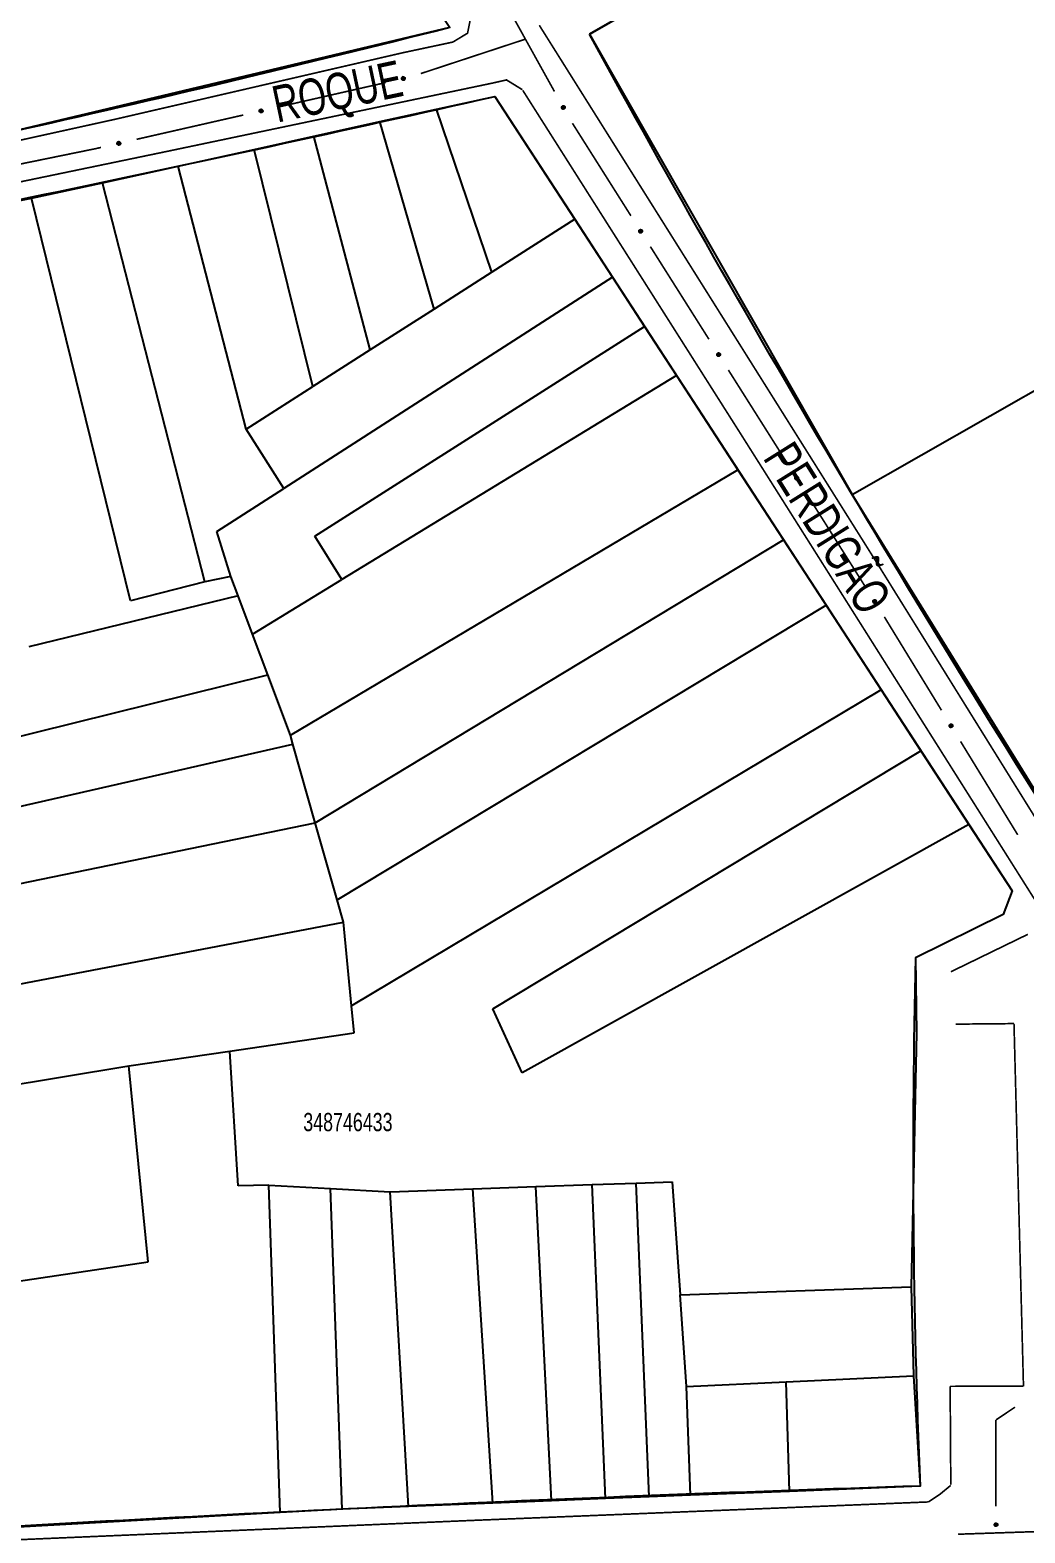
# Model space of a CAD drawing. Extents: x 199219 to 200475, y 4837288 to 4839440.
# Drawn here: x 199611 to 199720.1, y 4838860.8 to 4839025.5 of the extents above; entities that cross this region are included whole.
import ezdxf

# ---------------------------------------------------------------- set-up
doc = ezdxf.new("R2010")
doc.units = 0
doc.header["$LTSCALE"] = 3
doc.header["$MEASUREMENT"] = 0
for name, color, linetype in [('CD_MALHA_LOTES', 40, 'CONTINUOUS'), ('CD_TXT_QUADRA', 7, 'CONTINUOUS'), ('RU-QUADRAS', 210, 'CONTINUOUS'), ('SV-EIXO-RUA-PAV', 20, 'CONTINUOUS'), ('SV-RUA-PAVIM-S-GUIA-C-GUIA', 7, 'CONTINUOUS'), ('SV-TXT-RUA-PAV-S-GUIA-C-GUIA', 7, 'CONTINUOUS')]:
    doc.layers.add(name, color=color, linetype=linetype)
doc.styles.add('ARIAL', font='ARIAL.TTF')

msp = doc.modelspace()

# ---------------------------------------------------------------- linework, layer by layer
at = {"layer": 'CD_MALHA_LOTES'}
for p, q in [((199718.84, 4839051.63), (199672.35, 4839025.08)), ((199657.04, 4839025.79), (199607.52, 4839014.02)), ((199672.35, 4839025.08), (199701.17, 4838974.61)), ((199655.6, 4839016.84), (199662, 4839018.25)), ((199662, 4839018.25), (199670.76, 4839004.78)), ((199649.39, 4839015.48), (199655.6, 4839016.84)), ((199661.67, 4838998.98), (199655.6, 4839016.84)), ((199642.14, 4839013.88), (199649.39, 4839015.48)), ((199655.33, 4838994.93), (199649.39, 4839015.48)), ((199627.26, 4839010.61), (199635.59, 4839012.44)), ((199635.59, 4839012.44), (199642.14, 4839013.88)), ((199642.02, 4838986.44), (199635.59, 4839012.44)), ((199648.32, 4838990.46), (199642.14, 4839013.88)), ((199618.98, 4839008.79), (199627.26, 4839010.61)), ((199634.72, 4838981.79), (199627.26, 4839010.61)), ((199611.17, 4839007.08), (199618.98, 4839008.79)), ((199630.17, 4838965.05), (199618.98, 4839008.79)), ((199596.2, 4839004.16), (199611.17, 4839007.08)), ((199622.02, 4838962.98), (199611.17, 4839007.08)), ((199670.76, 4839004.78), (199661.67, 4838998.98)), ((199670.76, 4839004.78), (199674.88, 4838998.45)), ((199701.17, 4838974.61), (199747.66, 4839001.16)), ((199674.88, 4838998.45), (199638.84, 4838975.27)), ((199661.67, 4838998.98), (199655.33, 4838994.93)), ((199674.88, 4838998.45), (199678.4, 4838993.04)), ((199655.33, 4838994.93), (199648.32, 4838990.46)), ((199642.26, 4838970.06), (199678.4, 4838993.04)), ((199678.4, 4838993.04), (199681.9, 4838987.65)), ((199648.32, 4838990.46), (199642.02, 4838986.44)), ((199681.9, 4838987.65), (199645.2, 4838965.29)), ((199681.9, 4838987.65), (199688.63, 4838977.31)), ((199634.72, 4838981.79), (199642.02, 4838986.44)), ((199638.84, 4838975.27), (199634.72, 4838981.79)), ((199639.58, 4838948.24), (199688.63, 4838977.31)), ((199688.63, 4838977.31), (199693.62, 4838969.65)), ((199631.52, 4838970.56), (199638.84, 4838975.27)), ((199729.49, 4838928.76), (199701.17, 4838974.61)), ((199633.04, 4838965.65), (199631.52, 4838970.56)), ((199645.2, 4838965.29), (199642.26, 4838970.06)), ((199642.3, 4838938.64), (199693.62, 4838969.65)), ((199693.62, 4838969.65), (199698.3, 4838962.48)), ((199630.17, 4838965.05), (199622.02, 4838962.98)), ((199633.04, 4838965.65), (199630.17, 4838965.05)), ((199633.84, 4838963.53), (199633.04, 4838965.65)), ((199635.41, 4838959.33), (199645.2, 4838965.29)), ((199633.84, 4838963.53), (199610.87, 4838957.91)), ((199635.41, 4838959.33), (199633.84, 4838963.53)), ((199644.69, 4838930.19), (199698.3, 4838962.48)), ((199698.3, 4838962.48), (199704.34, 4838953.22)), ((199637.1, 4838954.85), (199635.41, 4838959.33)), ((199575.67, 4838939.63), (199637.1, 4838954.85)), ((199639.58, 4838948.24), (199637.1, 4838954.85)), ((199704.34, 4838953.22), (199646.28, 4838918.59)), ((199704.34, 4838953.22), (199708.71, 4838946.52)), ((199639.85, 4838947.27), (199639.58, 4838948.24)), ((199577.11, 4838932.99), (199639.85, 4838947.27)), ((199642.3, 4838938.64), (199639.85, 4838947.27)), ((199661.77, 4838918.26), (199708.71, 4838946.52)), ((199708.71, 4838946.52), (199713.96, 4838938.46)), ((199578.72, 4838925.56), (199642.3, 4838938.64)), ((199644.69, 4838930.19), (199642.3, 4838938.64)), ((199713.96, 4838938.46), (199664.99, 4838911.23)), ((199713.96, 4838938.46), (199718.71, 4838931.19)), ((199645.38, 4838927.74), (199644.69, 4838930.19)), ((199718.71, 4838931.19), (199717.71, 4838928.6)), ((199717.71, 4838928.6), (199708.12, 4838923.85)), ((199580.41, 4838915.39), (199645.38, 4838927.74)), ((199646.28, 4838918.59), (199645.38, 4838927.74)), ((199708.12, 4838923.85), (199708.21, 4838915.6)), ((199646.56, 4838915.63), (199646.28, 4838918.59)), ((199664.99, 4838911.23), (199661.77, 4838918.26)), ((199632.94, 4838913.63), (199646.56, 4838915.63)), ((199708.21, 4838915.6), (199707.64, 4838887.8)), ((199621.87, 4838912), (199632.94, 4838913.63)), ((199633.83, 4838898.87), (199632.94, 4838913.63)), ((199581.93, 4838905.45), (199621.87, 4838912)), ((199623.96, 4838890.54), (199621.87, 4838912)), ((199637.21, 4838898.95), (199633.83, 4838898.87)), ((199638.45, 4838863.07), (199637.21, 4838898.95)), ((199637.21, 4838898.95), (199643.95, 4838898.57)), ((199659.58, 4838898.52), (199666.48, 4838898.77)), ((199666.48, 4838898.77), (199672.66, 4838898.99)), ((199668.18, 4838864.34), (199666.48, 4838898.77)), ((199672.66, 4838898.99), (199677.48, 4838899.17)), ((199674.13, 4838864.58), (199672.66, 4838898.99)), ((199677.48, 4838899.17), (199681.42, 4838899.31)), ((199678.92, 4838864.77), (199677.48, 4838899.17)), ((199681.42, 4838899.31), (199682.3, 4838886.9)), ((199645.26, 4838863.43), (199643.95, 4838898.57)), ((199643.95, 4838898.57), (199650.51, 4838898.2)), ((199650.51, 4838898.2), (199659.58, 4838898.52)), ((199652.51, 4838863.72), (199650.51, 4838898.2)), ((199661.78, 4838864.09), (199659.58, 4838898.52)), ((199608.05, 4838888.16), (199623.96, 4838890.54)), ((199682.3, 4838886.9), (199707.64, 4838887.8)), ((199707.64, 4838887.8), (199707.88, 4838878.05)), ((199683.01, 4838876.86), (199682.3, 4838886.9)), ((199683.01, 4838876.86), (199693.92, 4838877.38)), ((199693.92, 4838877.38), (199707.88, 4838878.05)), ((199694.29, 4838865.38), (199693.92, 4838877.38)), ((199707.88, 4838878.05), (199708.62, 4838865.96)), ((199683.44, 4838864.95), (199683.01, 4838876.86)), ((199708.62, 4838865.96), (199694.29, 4838865.38)), ((199661.78, 4838864.09), (199652.51, 4838863.72)), ((199668.18, 4838864.34), (199661.78, 4838864.09)), ((199674.13, 4838864.58), (199668.18, 4838864.34)), ((199678.92, 4838864.77), (199674.13, 4838864.58)), ((199683.44, 4838864.95), (199678.92, 4838864.77)), ((199694.29, 4838865.38), (199683.44, 4838864.95)), ((199638.45, 4838863.07), (199609.06, 4838861.43)), ((199645.26, 4838863.43), (199638.45, 4838863.07)), ((199652.51, 4838863.72), (199645.26, 4838863.43))]:
    msp.add_line(p, q, dxfattribs=at)
at = {"layer": 'RU-QUADRAS', "color": 6, "linetype": 'Continuous'}
for points in [[(199540.83, 4839092.79), (199583.77, 4839135.66), (199657.04, 4839025.79, -0.0140382942), (199560.26, 4839004.18)], [(199672.35, 4839025.08), (199718.84, 4839051.63, 0.0107983285), (199784.97, 4838938.98), (199744.28, 4838914.41), (199729.49, 4838928.76, -0.0172321666)], [(199563.07, 4838997.71, 0.0093331344), (199662, 4839018.25), (199718.71, 4838931.19), (199717.71, 4838928.6), (199708.12, 4838923.85, 0.0169523893), (199708.62, 4838865.96, 0.0077709375), (199587.07, 4838860.2), (199581.93, 4838905.45), (199578.72, 4838925.56)]]:
    msp.add_lwpolyline(points, format="xyb", close=True, dxfattribs=at)
at = {"layer": 'SV-EIXO-RUA-PAV', "const_width": 0.18}
for points in [[(199662.696135, 4839029.274952), (199668.521871, 4839018.783966)], [(199665.27, 4839024.5), (199653.871283, 4839020.749101)], [(199649.999977, 4839019.757117), (199638.299348, 4839017.093421)], [(199634.399138, 4839016.205522), (199622.698509, 4839013.541827)], [(199670.491407, 4839015.303356), (199676.904934, 4839005.161035)], [(199618.21, 4839012.52), (199607.044013, 4839010.2387)], [(199618.798299, 4839012.653928), (199618.21, 4839012.52)], [(199679.042776, 4839001.780261), (199685.456302, 4838991.63794)], [(199687.594145, 4838988.257167), (199694.007671, 4838978.114846)], [(199696.145513, 4838974.734072), (199702.55904, 4838964.591751)], [(199704.694424, 4838961.209448), (199710.960469, 4838950.975353)], [(199713.04915, 4838947.563989), (199719.315195, 4838937.329894)], [(199719.02204, 4838874.607758), (199717.359065, 4838873.496672)], [(199717.359065, 4838873.496672), (199716.93, 4838873.21)], [(199716.93, 4838873.21), (199716.93, 4838863.72602)], [(199712.786773, 4838860.683295), (199724.780103, 4838861.08334)]]:
    msp.add_lwpolyline(points, dxfattribs=at)
at = {"layer": 'SV-EIXO-RUA-PAV'}
for points in [[(199652.114613, 4839020.125625), (199652.089158, 4839020.083863), (199652.058741, 4839020.053175), (199652.026005, 4839020.034882), (199651.992862, 4839020.02626), (199651.957962, 4839020.021259), (199651.921662, 4839020.023979), (199651.882043, 4839020.035922), (199651.83997, 4839020.061163), (199651.810582, 4839020.094388), (199651.790931, 4839020.125523), (199651.77995, 4839020.159565), (199651.775659, 4839020.19355), (199651.779732, 4839020.231163), (199651.792228, 4839020.271195), (199651.818632, 4839020.312886), (199651.848658, 4839020.342767), (199651.880787, 4839020.359629), (199651.91508, 4839020.370451), (199651.950772, 4839020.375131), (199651.986389, 4839020.372255), (199652.026672, 4839020.359601), (199652.067476, 4839020.332995), (199652.09762, 4839020.303388), (199652.114929, 4839020.271505), (199652.124824, 4839020.237503), (199652.130266, 4839020.202559), (199652.129051, 4839020.165956), (199652.114613, 4839020.125625)], [(199669.519312, 4839017.214522), (199669.566521, 4839017.201745), (199669.604483, 4839017.18111), (199669.631191, 4839017.154786), (199669.648727, 4839017.12537), (199669.663278, 4839017.093255), (199669.670804, 4839017.057641), (199669.670402, 4839017.016262), (199669.657917, 4839016.968814), (199669.634222, 4839016.931316), (199669.609816, 4839016.90375), (199669.580195, 4839016.883699), (199669.548761, 4839016.870086), (199669.511508, 4839016.863491), (199669.469579, 4839016.864308), (199669.422172, 4839016.878017), (199669.385094, 4839016.898503), (199669.359929, 4839016.924643), (199669.339959, 4839016.954549), (199669.325497, 4839016.987513), (199669.31831, 4839017.022516), (199669.319209, 4839017.064731), (199669.33336, 4839017.111342), (199669.353369, 4839017.148556), (199669.379149, 4839017.174081), (199669.409034, 4839017.193079), (199669.441067, 4839017.208064), (199669.476553, 4839017.217121), (199669.519312, 4839017.214522)], [(199636.513774, 4839016.574031), (199636.488319, 4839016.532269), (199636.457902, 4839016.501581), (199636.425166, 4839016.483288), (199636.392023, 4839016.474666), (199636.357123, 4839016.469664), (199636.320823, 4839016.472385), (199636.281204, 4839016.484328), (199636.239131, 4839016.509569), (199636.209743, 4839016.542794), (199636.190092, 4839016.573929), (199636.179111, 4839016.607971), (199636.17482, 4839016.641956), (199636.178893, 4839016.679569), (199636.191388, 4839016.719601), (199636.217793, 4839016.761292), (199636.247819, 4839016.791173), (199636.279948, 4839016.808035), (199636.314241, 4839016.818857), (199636.349933, 4839016.823537), (199636.38555, 4839016.820661), (199636.425833, 4839016.808007), (199636.466637, 4839016.781401), (199636.496781, 4839016.751794), (199636.51409, 4839016.71991), (199636.523985, 4839016.685908), (199636.529427, 4839016.650965), (199636.528212, 4839016.614362), (199636.513774, 4839016.574031)], [(199620.912935, 4839013.022437), (199620.88748, 4839012.980674), (199620.857063, 4839012.949987), (199620.824327, 4839012.931694), (199620.791184, 4839012.923072), (199620.756284, 4839012.91807), (199620.719984, 4839012.920791), (199620.680365, 4839012.932734), (199620.638292, 4839012.957975), (199620.608904, 4839012.9912), (199620.589253, 4839013.022335), (199620.578272, 4839013.056377), (199620.573981, 4839013.090362), (199620.578054, 4839013.127974), (199620.590549, 4839013.168007), (199620.616954, 4839013.209698), (199620.64698, 4839013.239579), (199620.679109, 4839013.256441), (199620.713402, 4839013.267263), (199620.749094, 4839013.271943), (199620.784711, 4839013.269067), (199620.824994, 4839013.256413), (199620.865798, 4839013.229807), (199620.895942, 4839013.200199), (199620.913251, 4839013.168316), (199620.923146, 4839013.134314), (199620.928588, 4839013.099371), (199620.927373, 4839013.062768), (199620.912935, 4839013.022437)], [(199677.990103, 4839003.65092), (199678.037963, 4839003.640851), (199678.077038, 4839003.62241), (199678.105202, 4839003.597649), (199678.124384, 4839003.569279), (199678.140739, 4839003.538045), (199678.150281, 4839003.502917), (199678.152235, 4839003.461583), (199678.142471, 4839003.413501), (199678.12095, 4839003.374714), (199678.098152, 4839003.345804), (199678.069721, 4839003.324099), (199678.039113, 4839003.308719), (199678.002295, 4839003.300014), (199677.960388, 4839003.298443), (199677.912277, 4839003.30943), (199677.874093, 4839003.327772), (199677.847481, 4839003.352437), (199677.825841, 4839003.381158), (199677.809526, 4839003.413245), (199677.800358, 4839003.447782), (199677.798852, 4839003.489979), (199677.810326, 4839003.537321), (199677.828185, 4839003.575613), (199677.85247, 4839003.602565), (199677.881225, 4839003.623233), (199677.912353, 4839003.640018), (199677.947266, 4839003.65108), (199677.990103, 4839003.65092)], [(199686.541471, 4838990.127825), (199686.589332, 4838990.117756), (199686.628407, 4838990.099315), (199686.65657, 4838990.074554), (199686.675752, 4838990.046185), (199686.692108, 4838990.014951), (199686.70165, 4838989.979822), (199686.703604, 4838989.938488), (199686.69384, 4838989.890406), (199686.672318, 4838989.851619), (199686.64952, 4838989.822709), (199686.62109, 4838989.801004), (199686.590481, 4838989.785624), (199686.553664, 4838989.776919), (199686.511756, 4838989.775348), (199686.463646, 4838989.786336), (199686.425462, 4838989.804677), (199686.39885, 4838989.829342), (199686.37721, 4838989.858063), (199686.360895, 4838989.89015), (199686.351727, 4838989.924687), (199686.350221, 4838989.966885), (199686.361695, 4838990.014226), (199686.379554, 4838990.052519), (199686.403839, 4838990.07947), (199686.432594, 4838990.100138), (199686.463722, 4838990.116923), (199686.498634, 4838990.127985), (199686.541471, 4838990.127825)], [(199695.09284, 4838976.60473), (199695.140701, 4838976.594661), (199695.179776, 4838976.57622), (199695.207939, 4838976.55146), (199695.227121, 4838976.52309), (199695.243476, 4838976.491856), (199695.253018, 4838976.456727), (199695.254972, 4838976.415393), (199695.245209, 4838976.367311), (199695.223687, 4838976.328524), (199695.200889, 4838976.299614), (199695.172458, 4838976.277909), (199695.14185, 4838976.262529), (199695.105033, 4838976.253824), (199695.063125, 4838976.252253), (199695.015015, 4838976.263241), (199694.976831, 4838976.281582), (199694.950218, 4838976.306248), (199694.928579, 4838976.334968), (199694.912263, 4838976.367055), (199694.903096, 4838976.401592), (199694.90159, 4838976.44379), (199694.913064, 4838976.491131), (199694.930922, 4838976.529424), (199694.955207, 4838976.556375), (199694.983963, 4838976.577043), (199695.01509, 4838976.593828), (199695.050003, 4838976.60489), (199695.09284, 4838976.60473)], [(199703.644209, 4838963.081635), (199703.692069, 4838963.071566), (199703.731144, 4838963.053126), (199703.759308, 4838963.028365), (199703.77849, 4838962.999995), (199703.794845, 4838962.968761), (199703.804387, 4838962.933633), (199703.806341, 4838962.892298), (199703.796577, 4838962.844216), (199703.775056, 4838962.80543), (199703.752258, 4838962.776519), (199703.723827, 4838962.754814), (199703.693219, 4838962.739434), (199703.656402, 4838962.73073), (199703.614494, 4838962.729158), (199703.566383, 4838962.740146), (199703.528199, 4838962.758488), (199703.501587, 4838962.783153), (199703.479947, 4838962.811873), (199703.463632, 4838962.843961), (199703.454464, 4838962.878497), (199703.452958, 4838962.920695), (199703.464433, 4838962.968036), (199703.482291, 4838963.006329), (199703.506576, 4838963.033281), (199703.535331, 4838963.053949), (199703.566459, 4838963.070734), (199703.601372, 4838963.081796), (199703.644209, 4838963.081635)], [(199712.023665, 4838949.449689), (199712.071375, 4838949.438928), (199712.110179, 4838949.419923), (199712.137981, 4838949.394757), (199712.156751, 4838949.366113), (199712.172652, 4838949.334645), (199712.181684, 4838949.299383), (199712.18304, 4838949.258024), (199712.172581, 4838949.210089), (199712.150501, 4838949.171618), (199712.127287, 4838949.143041), (199712.098545, 4838949.121749), (199712.067717, 4838949.106814), (199712.030777, 4838949.098643), (199711.988851, 4838949.097678), (199711.940905, 4838949.109361), (199711.902991, 4838949.128254), (199711.876738, 4838949.153302), (199711.855516, 4838949.182332), (199711.839667, 4838949.214653), (199711.831, 4838949.249318), (199711.830105, 4838949.291533), (199711.842263, 4838949.338703), (199711.860675, 4838949.376734), (199711.885347, 4838949.403331), (199711.914398, 4838949.423581), (199711.945766, 4838949.439913), (199711.980835, 4838949.450469), (199712.023665, 4838949.449689)], [(199717.040081, 4838861.869701), (199717.075151, 4838861.835611), (199717.098321, 4838861.799141), (199717.108891, 4838861.763161), (199717.109941, 4838861.728931), (199717.107071, 4838861.693791), (199717.096361, 4838861.659001), (199717.075921, 4838861.623021), (199717.041971, 4838861.587601), (199717.003051, 4838861.566321), (199716.968331, 4838861.554071), (199716.932701, 4838861.550921), (199716.898611, 4838861.554281), (199716.862841, 4838861.566601), (199716.826581, 4838861.587671), (199716.791791, 4838861.622671), (199716.769321, 4838861.658581), (199716.760011, 4838861.693651), (199716.757071, 4838861.729491), (199716.760431, 4838861.765331), (199716.771141, 4838861.799421), (199716.792421, 4838861.835891), (199716.827421, 4838861.869771), (199716.862981, 4838861.892591), (199716.897911, 4838861.902391), (199716.933261, 4838861.904491), (199716.968541, 4838861.902041), (199717.003961, 4838861.892731), (199717.040081, 4838861.869701)]]:
    msp.add_lwpolyline(points, close=True, dxfattribs=at)
for points in [[(199652.09762, 4839020.303388), (199651.775659, 4839020.19355)], [(199652.067476, 4839020.332995), (199651.779732, 4839020.231163)], [(199652.114929, 4839020.271505), (199651.77995, 4839020.159565)], [(199652.10272, 4839020.287426), (199651.780636, 4839020.177717)], [(199652.08021, 4839020.318686), (199651.782074, 4839020.214429)], [(199652.117248, 4839020.254348), (199651.786575, 4839020.145482)], [(199652.04367, 4839020.343954), (199651.788835, 4839020.252354)], [(199652.124824, 4839020.237503), (199651.790931, 4839020.125523)], [(199652.026672, 4839020.359601), (199651.792228, 4839020.271195)], [(199652.124095, 4839020.218122), (199651.806003, 4839020.109321)], [(199652.130266, 4839020.202559), (199651.810582, 4839020.094388)], [(199652.001689, 4839020.362386), (199651.812891, 4839020.294215)], [(199651.986389, 4839020.372255), (199651.818632, 4839020.312886)], [(199652.125015, 4839020.183345), (199651.829844, 4839020.078364)], [(199651.96449, 4839020.37211), (199651.839792, 4839020.329728)], [(199652.129051, 4839020.165956), (199651.83997, 4839020.061163)], [(199651.950772, 4839020.375131), (199651.848658, 4839020.342767)], [(199652.120613, 4839020.147357), (199651.864025, 4839020.051159)], [(199652.114613, 4839020.125625), (199651.882043, 4839020.035922)], [(199652.099823, 4839020.10344), (199651.90897, 4839020.032003)], [(199652.089158, 4839020.083863), (199651.921662, 4839020.023979)], [(199652.071894, 4839020.066295), (199651.948225, 4839020.025546)], [(199652.058741, 4839020.053175), (199651.957962, 4839020.021259)], [(199669.409034, 4839017.193079), (199669.609816, 4839016.90375)], [(199669.427847, 4839017.197792), (199669.621163, 4839016.922748)], [(199669.441067, 4839017.208064), (199669.634222, 4839016.931316)], [(199669.460983, 4839017.208389), (199669.64423, 4839016.954286)], [(199669.476553, 4839017.217121), (199669.657917, 4839016.968814)], [(199669.496768, 4839017.214214), (199669.660804, 4839016.994706)], [(199669.519312, 4839017.214522), (199669.670402, 4839017.016262)], [(199669.544744, 4839017.206518), (199669.666645, 4839017.043212)], [(199669.566521, 4839017.201745), (199669.670804, 4839017.057641)], [(199669.588212, 4839017.190075), (199669.661881, 4839017.082709)], [(199636.496781, 4839016.751794), (199636.17482, 4839016.641956)], [(199636.466637, 4839016.781401), (199636.178893, 4839016.679569)], [(199636.51409, 4839016.71991), (199636.179111, 4839016.607971)], [(199636.501881, 4839016.735832), (199636.179797, 4839016.626122)], [(199636.479371, 4839016.767092), (199636.181235, 4839016.662835)], [(199636.516409, 4839016.702753), (199636.185736, 4839016.593888)], [(199636.442831, 4839016.79236), (199636.187996, 4839016.700759)], [(199636.523985, 4839016.685908), (199636.190092, 4839016.573929)], [(199636.425833, 4839016.808007), (199636.191388, 4839016.719601)], [(199636.523256, 4839016.666528), (199636.205164, 4839016.557727)], [(199636.529427, 4839016.650965), (199636.209743, 4839016.542794)], [(199636.40085, 4839016.810792), (199636.212052, 4839016.742621)], [(199636.38555, 4839016.820661), (199636.217793, 4839016.761292)], [(199636.524176, 4839016.631751), (199636.229004, 4839016.526769)], [(199636.363651, 4839016.820516), (199636.238953, 4839016.778134)], [(199636.528212, 4839016.614362), (199636.239131, 4839016.509569)], [(199636.349933, 4839016.823537), (199636.247819, 4839016.791173)], [(199636.519774, 4839016.595763), (199636.263186, 4839016.499565)], [(199636.513774, 4839016.574031), (199636.281204, 4839016.484328)], [(199636.498984, 4839016.551846), (199636.308131, 4839016.480409)], [(199636.488319, 4839016.532269), (199636.320823, 4839016.472385)], [(199636.471055, 4839016.5147), (199636.347386, 4839016.473952)], [(199636.457902, 4839016.501581), (199636.357123, 4839016.469664)], [(199669.31831, 4839017.022516), (199669.422172, 4839016.878017)], [(199669.319209, 4839017.064731), (199669.469579, 4839016.864308)], [(199669.323513, 4839017.039964), (199669.441703, 4839016.87772)], [(199669.324566, 4839017.001529), (199669.40009, 4839016.893632)], [(199669.325497, 4839016.987513), (199669.385094, 4839016.898503)], [(199669.329486, 4839017.085422), (199669.488618, 4839016.866313)], [(199669.33336, 4839017.111342), (199669.511508, 4839016.863491)], [(199669.343542, 4839017.127565), (199669.526921, 4839016.870414)], [(199669.353369, 4839017.148556), (199669.548761, 4839016.870086)], [(199669.367272, 4839017.157911), (199669.562575, 4839016.879287)], [(199669.379149, 4839017.174081), (199669.580195, 4839016.883699)], [(199669.394976, 4839017.181099), (199669.591867, 4839016.893993)], [(199669.604483, 4839017.18111), (199669.663278, 4839017.093255)], [(199620.895942, 4839013.200199), (199620.573981, 4839013.090362)], [(199620.865798, 4839013.229807), (199620.578054, 4839013.127974)], [(199620.913251, 4839013.168316), (199620.578272, 4839013.056377)], [(199620.901042, 4839013.184237), (199620.578958, 4839013.074528)], [(199620.878532, 4839013.215498), (199620.580396, 4839013.111241)], [(199620.91557, 4839013.151159), (199620.584897, 4839013.042294)], [(199620.841992, 4839013.240766), (199620.587156, 4839013.149165)], [(199620.923146, 4839013.134314), (199620.589253, 4839013.022335)], [(199620.824994, 4839013.256413), (199620.590549, 4839013.168007)], [(199620.922417, 4839013.114933), (199620.604325, 4839013.006133)], [(199620.928588, 4839013.099371), (199620.608904, 4839012.9912)], [(199620.800011, 4839013.259198), (199620.611213, 4839013.191027)], [(199620.784711, 4839013.269067), (199620.616954, 4839013.209698)], [(199620.923337, 4839013.080157), (199620.628165, 4839012.975175)], [(199620.762811, 4839013.268922), (199620.638114, 4839013.226539)], [(199620.927373, 4839013.062768), (199620.638292, 4839012.957975)], [(199620.749094, 4839013.271943), (199620.64698, 4839013.239579)], [(199620.918935, 4839013.044169), (199620.662347, 4839012.947971)], [(199620.912935, 4839013.022437), (199620.680365, 4839012.932734)], [(199620.898145, 4839013.000252), (199620.707292, 4839012.928815)], [(199620.88748, 4839012.980674), (199620.719984, 4839012.920791)], [(199620.870216, 4839012.963106), (199620.746547, 4839012.922357)], [(199620.857063, 4839012.949987), (199620.756284, 4839012.91807)], [(199677.798852, 4839003.489979), (199677.960388, 4839003.298443)], [(199677.800358, 4839003.447782), (199677.912277, 4839003.30943)], [(199677.804559, 4839003.465498), (199677.931794, 4839003.310245)], [(199677.807799, 4839003.427185), (199677.889343, 4839003.323762)], [(199677.807934, 4839003.511222), (199677.979282, 4839003.301528)], [(199677.809526, 4839003.413245), (199677.874093, 4839003.327772)], [(199677.810326, 4839003.537321), (199678.002295, 4839003.300014)], [(199677.819569, 4839003.554097), (199678.01729, 4839003.307803)], [(199677.828185, 4839003.575613), (199678.039113, 4839003.308719)], [(199677.841532, 4839003.585745), (199678.05238, 4839003.318691)], [(199677.85247, 4839003.602565), (199678.069721, 4839003.324099)], [(199677.867871, 4839003.610473), (199678.080788, 4839003.335041)], [(199677.881225, 4839003.623233), (199678.098152, 4839003.345804)], [(199677.899739, 4839003.62901), (199678.108399, 4839003.365416)], [(199677.912353, 4839003.640018), (199678.12095, 4839003.374714)], [(199677.932218, 4839003.641476), (199678.129633, 4839003.398217)], [(199677.947266, 4839003.65108), (199678.142471, 4839003.413501)], [(199677.967613, 4839003.649328), (199678.14388, 4839003.439515)], [(199677.990103, 4839003.65092), (199678.152235, 4839003.461583)], [(199678.01595, 4839003.644376), (199678.146949, 4839003.488275)], [(199678.037963, 4839003.640851), (199678.150281, 4839003.502917)], [(199678.060283, 4839003.630435), (199678.139945, 4839003.527436)], [(199678.077038, 4839003.62241), (199678.140739, 4839003.538045)], [(199686.350221, 4838989.966885), (199686.511756, 4838989.775348)], [(199686.351727, 4838989.924687), (199686.463646, 4838989.786336)], [(199686.355928, 4838989.942403), (199686.483163, 4838989.78715)], [(199686.359167, 4838989.90409), (199686.440711, 4838989.800668)], [(199686.359303, 4838989.988127), (199686.530651, 4838989.778433)], [(199686.360895, 4838989.89015), (199686.425462, 4838989.804677)], [(199686.361695, 4838990.014226), (199686.553664, 4838989.776919)], [(199686.370938, 4838990.031002), (199686.568658, 4838989.784708)], [(199686.379554, 4838990.052519), (199686.590481, 4838989.785624)], [(199686.392901, 4838990.06265), (199686.603749, 4838989.795597)], [(199686.403839, 4838990.07947), (199686.62109, 4838989.801004)], [(199686.41924, 4838990.087378), (199686.632157, 4838989.811946)], [(199686.432594, 4838990.100138), (199686.64952, 4838989.822709)], [(199686.451108, 4838990.105915), (199686.659768, 4838989.842322)], [(199686.463722, 4838990.116923), (199686.672318, 4838989.851619)], [(199686.483587, 4838990.118381), (199686.681002, 4838989.875122)], [(199686.498634, 4838990.127985), (199686.69384, 4838989.890406)], [(199686.518982, 4838990.126233), (199686.695248, 4838989.91642)], [(199686.541471, 4838990.127825), (199686.703604, 4838989.938488)], [(199686.567318, 4838990.121281), (199686.698318, 4838989.96518)], [(199686.589332, 4838990.117756), (199686.70165, 4838989.979822)], [(199686.611652, 4838990.10734), (199686.691314, 4838990.004341)], [(199686.628407, 4838990.099315), (199686.692108, 4838990.014951)], [(199694.90159, 4838976.44379), (199695.063125, 4838976.252253)], [(199694.903096, 4838976.401592), (199695.015015, 4838976.263241)], [(199694.907297, 4838976.419308), (199695.034531, 4838976.264056)], [(199694.910536, 4838976.380995), (199694.99208, 4838976.277573)], [(199694.910672, 4838976.465033), (199695.082019, 4838976.255338)], [(199694.912263, 4838976.367055), (199694.976831, 4838976.281582)], [(199694.913064, 4838976.491131), (199695.105033, 4838976.253824)], [(199694.922306, 4838976.507908), (199695.120027, 4838976.261613)], [(199694.930922, 4838976.529424), (199695.14185, 4838976.262529)], [(199694.94427, 4838976.539555), (199695.155117, 4838976.272502)], [(199694.955207, 4838976.556375), (199695.172458, 4838976.277909)], [(199694.970609, 4838976.564283), (199695.183526, 4838976.288851)], [(199694.983963, 4838976.577043), (199695.200889, 4838976.299614)], [(199695.002477, 4838976.58282), (199695.211137, 4838976.319227)], [(199695.01509, 4838976.593828), (199695.223687, 4838976.328524)], [(199695.034955, 4838976.595286), (199695.232371, 4838976.352028)], [(199695.050003, 4838976.60489), (199695.245209, 4838976.367311)], [(199695.070351, 4838976.603139), (199695.246617, 4838976.393325)], [(199695.09284, 4838976.60473), (199695.254972, 4838976.415393)], [(199695.118687, 4838976.598186), (199695.249687, 4838976.442086)], [(199695.140701, 4838976.594661), (199695.253018, 4838976.456727)], [(199695.163021, 4838976.584245), (199695.242682, 4838976.481246)], [(199695.179776, 4838976.57622), (199695.243476, 4838976.491856)], [(199703.452958, 4838962.920695), (199703.614494, 4838962.729158)], [(199703.454464, 4838962.878497), (199703.566383, 4838962.740146)], [(199703.458665, 4838962.896213), (199703.5859, 4838962.740961)], [(199703.461905, 4838962.857901), (199703.543449, 4838962.754478)], [(199703.462041, 4838962.941938), (199703.633388, 4838962.732243)], [(199703.463632, 4838962.843961), (199703.528199, 4838962.758488)], [(199703.464433, 4838962.968036), (199703.656402, 4838962.73073)], [(199703.473675, 4838962.984813), (199703.671396, 4838962.738519)], [(199703.482291, 4838963.006329), (199703.693219, 4838962.739434)], [(199703.495638, 4838963.01646), (199703.706486, 4838962.749407)], [(199703.506576, 4838963.033281), (199703.723827, 4838962.754814)], [(199703.521977, 4838963.041188), (199703.734894, 4838962.765757)], [(199703.535331, 4838963.053949), (199703.752258, 4838962.776519)], [(199703.553845, 4838963.059726), (199703.762505, 4838962.796132)], [(199703.566459, 4838963.070734), (199703.775056, 4838962.80543)], [(199703.586324, 4838963.072191), (199703.783739, 4838962.828933)], [(199703.601372, 4838963.081796), (199703.796577, 4838962.844216)], [(199703.62172, 4838963.080044), (199703.797986, 4838962.870231)], [(199703.644209, 4838963.081635), (199703.806341, 4838962.892298)], [(199703.670056, 4838963.075091), (199703.801056, 4838962.918991)], [(199703.692069, 4838963.071566), (199703.804387, 4838962.933633)], [(199703.71439, 4838963.06115), (199703.794051, 4838962.958152)], [(199703.731144, 4838963.053126), (199703.794845, 4838962.968761)], [(199711.830105, 4838949.291533), (199711.988851, 4838949.097678)], [(199711.831, 4838949.249318), (199711.940905, 4838949.109361)], [(199711.835457, 4838949.266972), (199711.960431, 4838949.109894)], [(199711.838142, 4838949.228616), (199711.91818, 4838949.124024)], [(199711.839494, 4838949.312642), (199712.007788, 4838949.10049)], [(199711.839667, 4838949.214653), (199711.902991, 4838949.128254)], [(199711.842263, 4838949.338703), (199712.030777, 4838949.098643)], [(199711.851748, 4838949.355345), (199712.045883, 4838949.106214)], [(199711.860675, 4838949.376734), (199712.067717, 4838949.106814)], [(199711.874167, 4838949.386671), (199712.081127, 4838949.116593)], [(199711.885347, 4838949.403331), (199712.098545, 4838949.121749)], [(199711.900861, 4838949.411015), (199712.109769, 4838949.13253)], [(199711.914398, 4838949.423581), (199712.127287, 4838949.143041)], [(199711.932994, 4838949.429089), (199712.137817, 4838949.162503)], [(199711.945766, 4838949.439913), (199712.150501, 4838949.171618)], [(199711.96565, 4838949.441083), (199712.159523, 4838949.194993)], [(199711.980835, 4838949.450469), (199712.172581, 4838949.210089)], [(199712.001155, 4838949.448423), (199712.174366, 4838949.23608)], [(199712.023665, 4838949.449689), (199712.18304, 4838949.258024)], [(199712.049415, 4838949.442771), (199712.178141, 4838949.284791)], [(199712.071375, 4838949.438928), (199712.181684, 4838949.299383)], [(199712.093542, 4838949.42819), (199712.171704, 4838949.324049)], [(199712.110179, 4838949.419923), (199712.172652, 4838949.334645)], [(199716.760431, 4838861.765331), (199716.769321, 4838861.658581)], [(199716.766421, 4838861.778036), (199716.780066, 4838861.647042)], [(199716.771141, 4838861.799421), (199716.791791, 4838861.622671)], [(199716.78416, 4838861.812149), (199716.808721, 4838861.612929)], [(199716.792421, 4838861.835891), (199716.826581, 4838861.587671)], [(199716.81145, 4838861.848991), (199716.844199, 4838861.58018)], [(199716.827421, 4838861.869771), (199716.862841, 4838861.566601)], [(199716.844199, 4838861.879011), (199716.879676, 4838861.56517)], [(199716.862981, 4838861.892591), (199716.898611, 4838861.554281)], [(199716.879676, 4838861.89402), (199716.915154, 4838861.555619)], [(199716.897911, 4838861.902391), (199716.932701, 4838861.550921)], [(199716.915154, 4838861.900843), (199716.947903, 4838861.554254)], [(199716.933261, 4838861.904491), (199716.968331, 4838861.554071)], [(199716.951996, 4838861.899478), (199716.987474, 4838861.56517)], [(199716.968541, 4838861.902041), (199717.003051, 4838861.566321)], [(199716.986109, 4838861.892656), (199717.022951, 4838861.581545)], [(199717.003961, 4838861.892731), (199717.041971, 4838861.587601)], [(199717.020222, 4838861.880375), (199717.057064, 4838861.608835)], [(199717.040081, 4838861.869701), (199717.075921, 4838861.623021)], [(199717.058429, 4838861.850356), (199717.085719, 4838861.648406)], [(199717.075151, 4838861.835611), (199717.096361, 4838861.659001)], [(199717.088448, 4838861.814878), (199717.100729, 4838861.685248)], [(199717.098321, 4838861.799141), (199717.107071, 4838861.693791)]]:
    msp.add_lwpolyline(points, dxfattribs=at)
at = {"layer": 'SV-RUA-PAVIM-S-GUIA-C-GUIA', "const_width": 0.18}
for points in [[(199657.38, 4839024.2), (199658.99, 4839025.17), (199659.290168, 4839026.639751)], [(199704.27, 4838966.5), (199666.86, 4839026.04)], [(199651.89, 4839023.03), (199657.38, 4839024.2)], [(199620.3, 4839015.73), (199651.89, 4839023.03)], [(199625.75, 4839012.16), (199661.75, 4839019.71)], [(199661.75, 4839019.71), (199663.263188, 4839020.052895), (199664.997247, 4839018.986087)], [(199665.04, 4839018.92), (199688.83, 4838981.44)], [(199560.481687, 4839002.540281), (199620.3, 4839015.73)], [(199568.84, 4839000.35), (199625.75, 4839012.16)], [(199688.83, 4838981.44), (199706.14, 4838954.05)], [(199729.07, 4838926.62), (199704.27, 4838966.5)], [(199706.14, 4838954.05), (199721.4, 4838929.89)], [(199720.42, 4838926.42), (199711.99, 4838922.32)], [(199718.91, 4838916.64), (199712.51, 4838916.58)], [(199719.95, 4838876.9), (199718.91, 4838916.64)], [(199711.91, 4838876.89), (199719.95, 4838876.9)], [(199711.98, 4838866.13), (199711.91, 4838876.89)], [(199709.52, 4838864.22), (199710.79, 4838865.06), (199711.972617, 4838866.033669)], [(199658.89, 4838862.17), (199709.52, 4838864.22)], [(199588.33, 4838859.17), (199658.89, 4838862.17)]]:
    msp.add_lwpolyline(points, dxfattribs=at)

# ---------------------------------------------------------------- texts
at = {"layer": 'CD_TXT_QUADRA', "style": 'ARIAL', "width": 0.7}
msp.add_text('348746433', height=2, dxfattribs=at).set_placement((199640.98, 4838904.85))
at = {"layer": 'SV-TXT-RUA-PAV-S-GUIA-C-GUIA', "style": 'ARIAL', "width": 0.7}
for s, rotation, p in [('ROQUE', 12, (199638.12, 4839015.36)), ('PERDIGÃO', 302, (199691.31, 4838978.63))]:
    msp.add_text(s, height=4, rotation=rotation, dxfattribs=at).set_placement(p)

doc.saveas('drawing.dxf')
